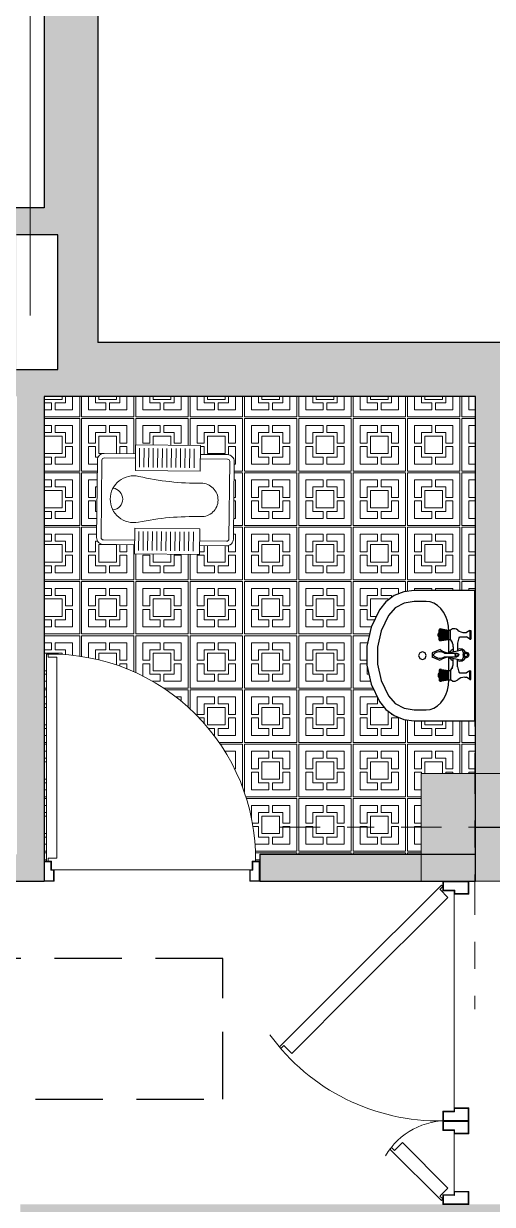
# Model space of a CAD drawing. Header units: inches. Extents: x 70 to 1974, y -315 to 363.
# Drawn here: x 113.029 to 114.767, y -178.229 to -173.845 of the extents above; entities that cross this region are included whole.
import ezdxf

# ---------------------------------------------------------------- set-up
doc = ezdxf.new("R2010")
doc.units = ezdxf.units.IN
doc.header["$MEASUREMENT"] = 0
doc.linetypes.add('DASHDOT', pattern=[1, 0.5, -0.25, 0, -0.25])
doc.linetypes.add('HIDDEN', pattern=[0.375, 0.25, -0.125])
for name, color, linetype, lineweight in [('1', 19, 'Continuous', 5), ('FURN', 155, 'Continuous', 13), ('hidden line', 252, 'Continuous', 5), ('LAYER1', 8, 'Continuous', 9)]:
    doc.layers.add(name, color=color, linetype=linetype, lineweight=lineweight)
doc.layers.add('AX', color=7, linetype='Continuous', lineweight=18, true_color=0xb7ad8f)
doc.layers.add('fer', color=8, linetype='Continuous')
doc.layers.add('HID', color=5, linetype='HIDDEN')

# ---------------------------------------------------------------- blocks, each defined once
blk = doc.blocks.new('k1')
at = {"true_color": 0x636466}
h = blk.add_hatch(color=251, dxfattribs=at)
h.dxf.hatch_style = 1
h.paths.add_polyline_path([(-461.0846, -161.5584), (-462.6065, -161.5584), (-462.6065, -162.181), (-462.6065, -162.181), (-462.6065, -162.3188), (-462.4682, -162.3188), (-462.4682, -161.6968), (-461.2229, -161.6968), (-461.2229, -162.942), (-461.0846, -162.942), (-461.0846, -162.8037)])
h.paths.add_polyline_path([(-460.3927, -161.6968), (-459.1475, -161.6968), (-459.1475, -162.942), (-457.907, -162.942), (-457.907, -162.8037), (-459.0091, -162.8037), (-459.0091, -161.5584), (-460.5311, -161.5584), (-460.5311, -162.181), (-461.0846, -162.181), (-461.0846, -162.3194), (-460.3927, -162.3194)])
h.paths.add_polyline_path([(-459.7009, -162.3194), (-459.1475, -162.3194), (-459.1475, -162.181), (-459.8393, -162.181), (-459.8393, -162.8037), (-461.0846, -162.8037), (-461.0846, -162.942), (-459.7009, -162.942)], flags=17)
h.paths.add_polyline_path([(-458.3173, -161.6968), (-457.072, -161.6968), (-457.0735, -162.2633), (-457.0043, -162.2633), (-456.9351, -162.2631), (-456.9337, -161.5584), (-458.4557, -161.5584), (-458.4557, -162.181), (-459.0091, -162.181), (-459.0091, -162.3194), (-458.3173, -162.3194)])
h.paths.add_polyline_path([(-457.434, -165.0145), (-453.6596, -165.0145), (-453.6596, -164.5635), (-457.434, -164.5635)], flags=9)
h.paths.add_polyline_path([(-466.4646, -178.781), (-469.7624, -178.781), (-469.7624, -178.172), (-466.4646, -178.172)], flags=9)
h.paths.add_polyline_path([(-465.7865, -177.1188), (-468.3426, -177.1188), (-468.3426, -176.3458), (-465.7865, -176.3458)], flags=9)
h.paths.add_polyline_path([(-466.6372, -172.2588), (-468.4262, -172.2588), (-468.4262, -171.5854), (-466.6372, -171.5854)], flags=9)
h.paths.add_polyline_path([(-467.4058, -174.7927), (-469.1563, -174.7927), (-469.1563, -174.3652), (-467.4058, -174.3652)], flags=9)
h.paths.add_polyline_path([(-466.5791, -173.4899), (-469.3301, -173.4899), (-469.3301, -173.0249), (-466.5791, -173.0249)], flags=9)
h.paths.add_polyline_path([(-469.0047, -195.6182), (-468.5367, -195.6499), (-468.4415, -195.1099), (-468.9095, -195.0782)], flags=9)
h.paths.add_polyline_path([(-465.4248, -183.2086), (-468.8542, -183.2375), (-468.859, -182.6675), (-465.4296, -182.6386)], flags=9)
h.paths.add_polyline_path([(-469.3327, -170.5279), (-465.1389, -170.5279), (-465.1389, -170.0268), (-469.3327, -170.0268)], flags=9)
h.paths.add_polyline_path([(-469.4484, -194.8322), (-468.9804, -194.864), (-468.8852, -194.324), (-469.3532, -194.2922)], flags=9)
h.paths.add_polyline_path([(-467.2761, -194.8572), (-468.7185, -194.8693), (-468.7236, -194.2619), (-467.2812, -194.2497)], flags=9)
h.paths.add_polyline_path([(-464.4483, -194.8452), (-465.6532, -194.8554), (-465.658, -194.2854), (-464.4531, -194.2752)], flags=9)
h.paths.add_polyline_path([(-466.8236, -194.8161), (-465.8001, -194.8479), (-465.7049, -194.3079), (-466.7283, -194.2761)], flags=9)
h.paths.add_polyline_path([(-468.6542, -184.4538), (-467.9788, -184.4761), (-467.9121, -184.093), (-468.5875, -184.0708)], flags=9)
h.paths.add_polyline_path([(-468.0005, -184.2226), (-467.9115, -184.2308), (-467.8869, -184.09), (-467.976, -184.0818)], flags=9)
h.paths.add_polyline_path([(-469.3709, -184.1154), (-469.3068, -184.1217), (-469.2877, -184.0123), (-469.3518, -184.0059)], flags=9)
h.paths.add_polyline_path([(-469.4589, -184.4456), (-469.3558, -184.4539), (-469.3307, -184.3103), (-469.4338, -184.3019)], flags=9)
h.paths.add_polyline_path([(-469.5642, -184.3939), (-468.6423, -184.4137), (-468.583, -184.0728), (-469.5048, -184.053)], flags=9)
h.paths.add_polyline_path([(-468.6139, -183.8392), (-467.9386, -183.8615), (-467.8718, -183.4785), (-468.5472, -183.4562)], flags=9)
h.paths.add_polyline_path([(-467.9602, -183.5893), (-467.8711, -183.5975), (-467.8466, -183.4567), (-467.9356, -183.4486)], flags=9)
h.paths.add_polyline_path([(-469.3753, -183.5029), (-469.3112, -183.5093), (-469.2922, -183.3999), (-469.3563, -183.3935)], flags=9)
h.paths.add_polyline_path([(-469.4633, -183.8331), (-469.3602, -183.8415), (-469.3352, -183.6978), (-469.4383, -183.6895)], flags=9)
h.paths.add_polyline_path([(-469.5687, -183.7814), (-468.6468, -183.8012), (-468.5875, -183.4604), (-469.5093, -183.4406)], flags=9)
h.paths.add_polyline_path([(-464.47, -193.0711), (-466.41, -193.0875), (-466.415, -192.4875), (-464.4751, -192.4711)], flags=9)
h.paths.add_polyline_path([(-464.4471, -179.8895), (-467.4444, -179.9148), (-467.4494, -179.3223), (-464.4521, -179.297)], flags=9)
h.paths.add_polyline_path([(-464.457, -175.972), (-466.6844, -175.9908), (-466.6894, -175.3983), (-464.462, -175.3795)], flags=9)
h.paths.add_polyline_path([(-464.4659, -178.7758), (-466.5484, -178.7933), (-466.5535, -178.1859), (-464.4711, -178.1683)], flags=9)
h.paths.add_polyline_path([(-464.4666, -174.8525), (-466.289, -174.8679), (-466.294, -174.2754), (-464.4716, -174.26)], flags=9)
h.paths.add_polyline_path([(-464.4687, -173.5351), (-466.4711, -173.552), (-466.476, -172.9745), (-464.4735, -172.9576)], flags=9)
h.paths.add_polyline_path([(-464.498, -172.0947), (-465.5354, -172.1034), (-465.539, -171.6759), (-464.5016, -171.6672)], flags=9)
h.paths.add_polyline_path([(-464.487, -190.9788), (-466.5209, -190.9788), (-466.5209, -190.4838), (-464.487, -190.4838)], flags=9)
h.paths.add_polyline_path([(-464.361, -186.5578), (-469.8351, -186.604), (-469.84, -186.0269), (-464.3658, -185.9807)], flags=9)
h.paths.add_polyline_path([(-464.4788, -192.0283), (-465.4211, -192.0283), (-465.4211, -191.4476), (-464.4788, -191.4476)], flags=9)
h.paths.add_polyline_path([(-464.4729, -195.6192), (-466.4129, -195.6356), (-466.4173, -195.1106), (-464.4774, -195.0942)], flags=9)
h.paths.add_polyline_path([(-467.7853, -195.7628), (-468.3703, -195.7628), (-468.3703, -194.9678), (-467.7853, -194.9678)], flags=9)
h.paths.add_polyline_path([(-466.5666, -185.6325), (-467.5813, -185.6325), (-467.5813, -185.1645), (-466.5666, -185.1645)], flags=9)
h.paths.add_polyline_path([(-464.4327, -185.5774), (-466.2107, -185.5924), (-466.2141, -185.194), (-464.436, -185.179)], flags=9)
h.paths.add_polyline_path([(-465.6546, -185.0812), (-469.0091, -185.0812), (-469.0091, -184.6089), (-465.6546, -184.6089)], flags=9)
h.paths.add_polyline_path([(-466.2428, -184.4307), (-467.9102, -184.4448), (-467.9133, -184.0854), (-466.2458, -184.0713)], flags=9)
h.paths.add_polyline_path([(-466.2566, -183.7842), (-467.5346, -183.795), (-467.538, -183.3956), (-466.2599, -183.3848)], flags=9)
h.paths.add_polyline_path([(-465.0273, -184.3294), (-465.4483, -184.3329), (-465.4513, -183.9785), (-465.0303, -183.9749)], flags=9)
h.paths.add_polyline_path([(-464.3973, -183.8968), (-466.0498, -183.9107), (-466.0528, -183.5562), (-464.4003, -183.5423)], flags=9)
h.paths.add_polyline_path([(-464.455, -185.0631), (-465.6467, -185.0732), (-465.6499, -184.6851), (-464.4582, -184.6751)], flags=9)
h.paths.add_polyline_path([(-469.6945, -185.0329), (-469.0256, -185.0536), (-468.9633, -184.7007), (-469.6323, -184.6799)], flags=9)
h.paths.add_polyline_path([(-454.5593, -188.4483), (-454.6086, -188.4483), (-454.6086, -188.3003), (-454.5593, -188.3003)], flags=9)
h.paths.add_polyline_path([(-453.4972, -188.5378), (-454.5503, -188.5378), (-454.5503, -188.1414), (-453.4972, -188.1414)], flags=9)
h.paths.add_polyline_path([(-454.1227, -187.4118), (-454.172, -187.4118), (-454.172, -187.2638), (-454.1227, -187.2638)], flags=9)
h.paths.add_polyline_path([(-453.4705, -187.5187), (-454.1053, -187.5187), (-454.1053, -187.0937), (-453.4705, -187.0937)], flags=9)
h.paths.add_polyline_path([(-453.9631, -180.2095), (-454.0124, -180.2095), (-454.0124, -180.0615), (-453.9631, -180.0615)], flags=9)
h.paths.add_polyline_path([(-453.745, -181.0596), (-453.7944, -181.0596), (-453.7944, -180.9116), (-453.745, -180.9116)], flags=9)
h.paths.add_polyline_path([(-453.8343, -182.0033), (-453.8837, -182.0033), (-453.8837, -181.8553), (-453.8343, -181.8553)], flags=9)
h.paths.add_polyline_path([(-454.2191, -183.8516), (-454.2685, -183.8516), (-454.2685, -183.7036), (-454.2191, -183.7036)], flags=9)
h.paths.add_polyline_path([(-454.3381, -184.7282), (-454.3874, -184.7282), (-454.3874, -184.5803), (-454.3381, -184.5803)], flags=9)
h.paths.add_polyline_path([(-453.4934, -186.5421), (-454.1745, -186.5421), (-454.1745, -186.1171), (-453.4934, -186.1171)], flags=9)
h.paths.add_polyline_path([(-452.9888, -187.4826), (-453.5455, -187.4826), (-453.5455, -187.1401), (-452.9888, -187.1401)], flags=9)
h.paths.add_polyline_path([(-452.9888, -186.4979), (-453.5455, -186.4979), (-453.5455, -186.1555), (-452.9888, -186.1555)], flags=9)
h.paths.add_polyline_path([(-452.9803, -184.8325), (-454.3481, -184.8325), (-454.3481, -184.3829), (-452.9803, -184.3829)], flags=9)
h.paths.add_polyline_path([(-452.9468, -184.0507), (-454.226, -184.0507), (-454.226, -183.5072), (-452.9468, -183.5072)], flags=9)
h.paths.add_polyline_path([(-453.1169, -182.1053), (-453.8089, -182.1053), (-453.8089, -181.6802), (-453.1169, -181.6802)], flags=9)
h.paths.add_polyline_path([(-453.136, -181.1745), (-453.7422, -181.1745), (-453.7422, -180.729), (-453.136, -180.729)], flags=9)
h.paths.add_polyline_path([(-453.001, -180.3219), (-453.9383, -180.3219), (-453.9383, -179.8723), (-453.001, -179.8723)], flags=9)
h.paths.add_polyline_path([(-452.9331, -173.2627), (-456.203, -173.3197), (-456.2193, -172.3875), (-452.9494, -172.3304)], flags=9)
h.paths.add_polyline_path([(-452.992, -185.4166), (-454.0463, -185.4166), (-454.0463, -185.1486), (-452.992, -185.1486)], flags=9)
h.paths.add_polyline_path([(-452.9712, -185.9599), (-453.9002, -185.9599), (-453.9002, -185.69), (-452.9712, -185.69)], flags=9)
h.paths.add_polyline_path([(-452.9423, -190.734), (-453.6863, -190.734), (-453.6863, -190.4296), (-452.9423, -190.4296)], flags=9)
h.paths.add_polyline_path([(-452.9888, -188.5324), (-453.5455, -188.5324), (-453.5455, -188.1899), (-452.9888, -188.1899)], flags=9)
h.paths.add_polyline_path([(-454.1582, -186.4325), (-454.2075, -186.4325), (-454.2075, -186.2845), (-454.1582, -186.2845)], flags=9)
h.paths.add_polyline_path([(-454.4433, -190.8044), (-455.4942, -190.8044), (-455.4942, -190.3918), (-454.4433, -190.3918)], flags=9)
h.paths.add_polyline_path([(-452.955, -190.1558), (-453.7048, -190.1558), (-453.7048, -189.8345), (-452.955, -189.8345)], flags=9)
h.paths.add_polyline_path([(-455.3858, -190.1388), (-454.5791, -190.1388), (-454.5791, -189.8611), (-455.3858, -189.8611)], flags=9)
h.paths.add_polyline_path([(-453.0879, -175.6578), (-455.011, -175.6578), (-455.011, -175.326), (-453.0879, -175.326)], flags=9)
h = blk.add_hatch(color=251, dxfattribs=at)
h.dxf.hatch_style = 1
h.paths.add_polyline_path([(-454.8273, -165.5709), (-455.4496, -165.5709), (-455.4496, -165.7093), (-454.827, -165.7093)])
h.paths.add_polyline_path([(-454.6889, -165.5709), (-454.8273, -165.5709), (-454.827, -165.7093), (-454.6886, -165.7093)])
h.paths.add_polyline_path([(-454.066, -165.5709), (-454.6889, -165.5709), (-454.6886, -165.7093), (-454.2044, -165.7093), (-454.2044, -166.9545), (-454.827, -166.9545), (-454.827, -167.6464), (-454.6886, -167.6464), (-454.6886, -167.0929), (-454.066, -167.0929)])
h.paths.add_polyline_path([(-454.6886, -165.7093), (-454.827, -165.7093), (-454.827, -166.2627), (-455.4496, -166.2627), (-455.4496, -167.7847), (-454.2044, -167.7847), (-454.2044, -169.03), (-454.827, -169.03), (-454.827, -169.7218), (-454.6886, -169.7218), (-454.6886, -169.1683), (-454.066, -169.1683), (-454.066, -167.6464), (-455.3113, -167.6464), (-455.3113, -166.4011), (-454.6886, -166.4011)])
h.paths.add_polyline_path([(-454.6886, -167.7847), (-454.827, -167.7847), (-454.827, -168.3382), (-455.4496, -168.3382), (-455.4496, -169.7218), (-455.3113, -169.7218), (-455.3113, -168.4765), (-454.6886, -168.4765)], flags=17)
h.paths.add_polyline_path([(-454.066, -169.7218), (-455.4496, -169.7218), (-455.4496, -169.8602), (-454.2044, -169.8602), (-454.2044, -171.1054), (-454.827, -171.1054), (-454.827, -171.7972), (-454.6886, -171.7972), (-454.6886, -171.2438), (-454.066, -171.2438)])
h.paths.add_polyline_path([(-458.6892, -165.0145), (-454.9148, -165.0145), (-454.9148, -164.5635), (-458.6892, -164.5635)], flags=9)
h.paths.add_polyline_path([(-467.6094, -178.781), (-470.9072, -178.781), (-470.9072, -178.172), (-467.6094, -178.172)], flags=9)
h.paths.add_polyline_path([(-466.9314, -177.1188), (-469.4875, -177.1188), (-469.4875, -176.3458), (-466.9314, -176.3458)], flags=9)
h.paths.add_polyline_path([(-467.782, -172.2588), (-469.571, -172.2588), (-469.571, -171.5854), (-467.782, -171.5854)], flags=9)
h.paths.add_polyline_path([(-468.5506, -174.7927), (-470.3011, -174.7927), (-470.3011, -174.3652), (-468.5506, -174.3652)], flags=9)
h.paths.add_polyline_path([(-467.724, -173.4899), (-470.475, -173.4899), (-470.475, -173.0249), (-467.724, -173.0249)], flags=9)
h.paths.add_polyline_path([(-470.1495, -195.6182), (-469.6815, -195.6499), (-469.5863, -195.1099), (-470.0543, -195.0782)], flags=9)
h.paths.add_polyline_path([(-466.5696, -183.2086), (-469.999, -183.2375), (-470.0038, -182.6675), (-466.5744, -182.6386)], flags=9)
h.paths.add_polyline_path([(-470.4775, -170.5279), (-466.2838, -170.5279), (-466.2838, -170.0268), (-470.4775, -170.0268)], flags=9)
h.paths.add_polyline_path([(-470.5932, -194.8322), (-470.1252, -194.864), (-470.03, -194.324), (-470.498, -194.2922)], flags=9)
h.paths.add_polyline_path([(-468.4209, -194.8572), (-469.8633, -194.8693), (-469.8685, -194.2619), (-468.426, -194.2497)], flags=9)
h.paths.add_polyline_path([(-465.5931, -194.8452), (-466.798, -194.8554), (-466.8029, -194.2854), (-465.5979, -194.2752)], flags=9)
h.paths.add_polyline_path([(-467.9684, -194.8161), (-466.945, -194.8479), (-466.8497, -194.3079), (-467.8732, -194.2761)], flags=9)
h.paths.add_polyline_path([(-469.799, -184.4538), (-469.1236, -184.4761), (-469.0569, -184.093), (-469.7323, -184.0708)], flags=9)
h.paths.add_polyline_path([(-469.1453, -184.2226), (-469.0563, -184.2308), (-469.0318, -184.09), (-469.1208, -184.0818)], flags=9)
h.paths.add_polyline_path([(-470.5157, -184.1154), (-470.4516, -184.1217), (-470.4325, -184.0123), (-470.4966, -184.0059)], flags=9)
h.paths.add_polyline_path([(-470.6037, -184.4456), (-470.5006, -184.4539), (-470.4756, -184.3103), (-470.5787, -184.3019)], flags=9)
h.paths.add_polyline_path([(-470.709, -184.3939), (-469.7872, -184.4137), (-469.7278, -184.0728), (-470.6497, -184.053)], flags=9)
h.paths.add_polyline_path([(-469.7588, -183.8392), (-469.0834, -183.8615), (-469.0167, -183.4785), (-469.6921, -183.4562)], flags=9)
h.paths.add_polyline_path([(-469.105, -183.5893), (-469.016, -183.5975), (-468.9914, -183.4567), (-469.0805, -183.4486)], flags=9)
h.paths.add_polyline_path([(-470.5202, -183.5029), (-470.4561, -183.5093), (-470.437, -183.3999), (-470.5011, -183.3935)], flags=9)
h.paths.add_polyline_path([(-470.6082, -183.8331), (-470.5051, -183.8415), (-470.48, -183.6978), (-470.5831, -183.6895)], flags=9)
h.paths.add_polyline_path([(-470.7135, -183.7814), (-469.7916, -183.8012), (-469.7323, -183.4604), (-470.6541, -183.4406)], flags=9)
h.paths.add_polyline_path([(-465.6149, -193.0711), (-467.5548, -193.0875), (-467.5599, -192.4875), (-465.6199, -192.4711)], flags=9)
h.paths.add_polyline_path([(-465.5919, -179.8895), (-468.5893, -179.9148), (-468.5943, -179.3223), (-465.5969, -179.297)], flags=9)
h.paths.add_polyline_path([(-465.6018, -175.972), (-467.8293, -175.9908), (-467.8343, -175.3983), (-465.6068, -175.3795)], flags=9)
h.paths.add_polyline_path([(-465.6108, -178.7758), (-467.6932, -178.7933), (-467.6983, -178.1859), (-465.6159, -178.1683)], flags=9)
h.paths.add_polyline_path([(-465.6114, -174.8525), (-467.4339, -174.8679), (-467.4389, -174.2754), (-465.6164, -174.26)], flags=9)
h.paths.add_polyline_path([(-465.6135, -173.5351), (-467.6159, -173.552), (-467.6208, -172.9745), (-465.6184, -172.9576)], flags=9)
h.paths.add_polyline_path([(-465.6428, -172.0947), (-466.6803, -172.1034), (-466.6839, -171.6759), (-465.6464, -171.6672)], flags=9)
h.paths.add_polyline_path([(-465.6319, -190.9788), (-467.6657, -190.9788), (-467.6657, -190.4838), (-465.6319, -190.4838)], flags=9)
h.paths.add_polyline_path([(-465.5058, -186.5578), (-470.98, -186.604), (-470.9848, -186.0269), (-465.5107, -185.9807)], flags=9)
h.paths.add_polyline_path([(-465.6236, -192.0283), (-466.566, -192.0283), (-466.566, -191.4476), (-465.6236, -191.4476)], flags=9)
h.paths.add_polyline_path([(-465.6178, -195.6192), (-467.5577, -195.6356), (-467.5621, -195.1106), (-465.6222, -195.0942)], flags=9)
h.paths.add_polyline_path([(-468.9301, -195.7628), (-469.5151, -195.7628), (-469.5151, -194.9678), (-468.9301, -194.9678)], flags=9)
h.paths.add_polyline_path([(-467.7114, -185.6325), (-468.7261, -185.6325), (-468.7261, -185.1645), (-467.7114, -185.1645)], flags=9)
h.paths.add_polyline_path([(-465.5775, -185.5774), (-467.3556, -185.5924), (-467.3589, -185.194), (-465.5809, -185.179)], flags=9)
h.paths.add_polyline_path([(-466.7994, -185.0812), (-470.154, -185.0812), (-470.154, -184.6089), (-466.7994, -184.6089)], flags=9)
h.paths.add_polyline_path([(-467.3876, -184.4307), (-469.0551, -184.4448), (-469.0581, -184.0854), (-467.3907, -184.0713)], flags=9)
h.paths.add_polyline_path([(-467.4014, -183.7842), (-468.6794, -183.795), (-468.6828, -183.3956), (-467.4048, -183.3848)], flags=9)
h.paths.add_polyline_path([(-466.1721, -184.3294), (-466.5931, -184.3329), (-466.5961, -183.9785), (-466.1751, -183.9749)], flags=9)
h.paths.add_polyline_path([(-465.5422, -183.8968), (-467.1946, -183.9107), (-467.1976, -183.5562), (-465.5452, -183.5423)], flags=9)
h.paths.add_polyline_path([(-465.5998, -185.0631), (-466.7915, -185.0732), (-466.7948, -184.6851), (-465.603, -184.6751)], flags=9)
h.paths.add_polyline_path([(-470.8394, -185.0329), (-470.1704, -185.0536), (-470.1082, -184.7007), (-470.7771, -184.6799)], flags=9)
h.paths.add_polyline_path([(-455.7041, -188.4483), (-455.7534, -188.4483), (-455.7534, -188.3003), (-455.7041, -188.3003)], flags=9)
h.paths.add_polyline_path([(-454.6421, -188.5378), (-455.6951, -188.5378), (-455.6951, -188.1414), (-454.6421, -188.1414)], flags=9)
h.paths.add_polyline_path([(-455.2675, -187.4118), (-455.3168, -187.4118), (-455.3168, -187.2638), (-455.2675, -187.2638)], flags=9)
h.paths.add_polyline_path([(-454.6153, -187.5187), (-455.2501, -187.5187), (-455.2501, -187.0937), (-454.6153, -187.0937)], flags=9)
h.paths.add_polyline_path([(-455.1079, -180.2095), (-455.1572, -180.2095), (-455.1572, -180.0615), (-455.1079, -180.0615)], flags=9)
h.paths.add_polyline_path([(-454.8899, -181.0596), (-454.9392, -181.0596), (-454.9392, -180.9116), (-454.8899, -180.9116)], flags=9)
h.paths.add_polyline_path([(-454.9792, -182.0033), (-455.0285, -182.0033), (-455.0285, -181.8553), (-454.9792, -181.8553)], flags=9)
h.paths.add_polyline_path([(-455.364, -183.8516), (-455.4133, -183.8516), (-455.4133, -183.7036), (-455.364, -183.7036)], flags=9)
h.paths.add_polyline_path([(-455.4829, -184.7282), (-455.5322, -184.7282), (-455.5322, -184.5803), (-455.4829, -184.5803)], flags=9)
h.paths.add_polyline_path([(-454.6382, -186.5421), (-455.3193, -186.5421), (-455.3193, -186.1171), (-454.6382, -186.1171)], flags=9)
h.paths.add_polyline_path([(-454.1336, -187.4826), (-454.6903, -187.4826), (-454.6903, -187.1401), (-454.1336, -187.1401)], flags=9)
h.paths.add_polyline_path([(-454.1336, -186.4979), (-454.6903, -186.4979), (-454.6903, -186.1555), (-454.1336, -186.1555)], flags=9)
h.paths.add_polyline_path([(-454.1252, -184.8325), (-455.4929, -184.8325), (-455.4929, -184.3829), (-454.1252, -184.3829)], flags=9)
h.paths.add_polyline_path([(-454.0916, -184.0507), (-455.3708, -184.0507), (-455.3708, -183.5072), (-454.0916, -183.5072)], flags=9)
h.paths.add_polyline_path([(-454.2617, -182.1053), (-454.9537, -182.1053), (-454.9537, -181.6802), (-454.2617, -181.6802)], flags=9)
h.paths.add_polyline_path([(-454.2808, -181.1745), (-454.8871, -181.1745), (-454.8871, -180.729), (-454.2808, -180.729)], flags=9)
h.paths.add_polyline_path([(-454.1459, -180.3219), (-455.0831, -180.3219), (-455.0831, -179.8723), (-454.1459, -179.8723)], flags=9)
h.paths.add_polyline_path([(-454.0779, -173.2627), (-457.3478, -173.3197), (-457.3641, -172.3875), (-454.0942, -172.3304)], flags=9)
h.paths.add_polyline_path([(-454.1368, -185.4166), (-455.1911, -185.4166), (-455.1911, -185.1486), (-454.1368, -185.1486)], flags=9)
h.paths.add_polyline_path([(-454.116, -185.9599), (-455.045, -185.9599), (-455.045, -185.69), (-454.116, -185.69)], flags=9)
h.paths.add_polyline_path([(-454.0871, -190.734), (-454.8312, -190.734), (-454.8312, -190.4296), (-454.0871, -190.4296)], flags=9)
h.paths.add_polyline_path([(-454.1336, -188.5324), (-454.6903, -188.5324), (-454.6903, -188.1899), (-454.1336, -188.1899)], flags=9)
h.paths.add_polyline_path([(-455.303, -186.4325), (-455.3523, -186.4325), (-455.3523, -186.2845), (-455.303, -186.2845)], flags=9)
h.paths.add_polyline_path([(-455.5882, -190.8044), (-456.639, -190.8044), (-456.639, -190.3918), (-455.5882, -190.3918)], flags=9)
h.paths.add_polyline_path([(-454.0999, -190.1558), (-454.8496, -190.1558), (-454.8496, -189.8345), (-454.0999, -189.8345)], flags=9)
h.paths.add_polyline_path([(-456.5306, -190.1388), (-455.7239, -190.1388), (-455.7239, -189.8611), (-456.5306, -189.8611)], flags=9)
h.paths.add_polyline_path([(-454.2327, -175.6578), (-456.1559, -175.6578), (-456.1559, -175.326), (-454.2327, -175.326)], flags=9)
blk = doc.blocks.new('s.botoni')
at = {"layer": 'AX'}
h = blk.add_hatch(color=256, dxfattribs=at)
h.paths.add_polyline_path([(19.4728, 218.8252), (19.4728, 219.1106), (19.7583, 219.1106), (19.7583, 218.8252)])
h.paths.add_polyline_path([(19.7583, 218.711), (19.4728, 218.711), (19.4728, 218.8252), (19.7583, 218.8252)])
h.paths.add_polyline_path([(19.4728, 218.711), (19.3586, 218.711), (19.3586, 218.8252), (19.4728, 218.8252)])
h.paths.add_polyline_path([(19.4728, 218.8252), (19.3586, 218.8252), (19.3586, 219.1106), (19.4728, 219.1106)])
at = {"layer": 'AX', "linetype": 'DASHDOT', "ltscale": 0.3}
for p, q in [((19.5576, 219.6356), (19.5576, 218.2356)), ((18.8336, 218.9108), (20.2336, 218.9108))]:
    blk.add_line(p, q, dxfattribs=at)
at = {"layer": 'AX', "linetype": 'Continuous'}
blk.add_lwpolyline([(19.3586, 218.711), (19.7583, 218.711), (19.7583, 219.1106), (19.3586, 219.1106), (19.3586, 218.711)], dxfattribs=at)
blk = doc.blocks.new('s13')
at = {"layer": 'AX', "linetype": 'Continuous'}
blk.add_blockref('s.botoni', (103.8894, -259.4062), dxfattribs=at)
blk = doc.blocks.new('DBLDR120K')
at = {"linetype": 'Continuous'}
for p, q in [((-1.1397, -0.0777), (-1.1686, -0.1067)), ((-0.4028, -0.4202), (-0.0603, -0.0777)), ((-0.0603, -0.0777), (-0.0314, -0.1067)), ((-1.18, -0.096), (-1.1857, -0.1017)), ((-1.1857, -0.1017), (-0.9948, -0.2926)), ((-1.169, -0.107), (-1.18, -0.096)), ((-0.0143, -0.1017), (-0.3678, -0.4552)), ((-0.031, -0.107), (-0.02, -0.096)), ((-0.02, -0.096), (-0.0143, -0.1017)), ((-1.0001, -0.2759), (-0.9708, -0.2466)), ((-0.9891, -0.287), (-1.0001, -0.2759)), ((-0.9948, -0.2926), (-0.9891, -0.287)), ((-0.6393, -0.6567), (-0.4028, -0.4202)), ((-0.3678, -0.4552), (-0.6153, -0.7027)), ((-0.61, -0.686), (-0.6393, -0.6567)), ((-0.621, -0.697), (-0.61, -0.686)), ((-0.6153, -0.7027), (-0.621, -0.697))]:
    blk.add_line(p, q, dxfattribs=at)
for p, q in [((-1.1519, -0.0545), (-0.9381, -0.0545)), ((-1.1397, -0.0777), (-0.9708, -0.2466)), ((-0.0481, -0.0545), (-0.8419, -0.0545))]:
    blk.add_line(p, q)
for points in [[(-1.1519, -0.0545), (-1.1519, 0), (-1.2, 0), (-1.2, -0.096), (-1.1644, -0.096), (-1.1644, -0.0545)], [(-0.9381, -0.0545), (-0.9381, 0), (-0.89, 0), (-0.89, -0.096), (-0.9256, -0.096), (-0.9256, -0.0545)], [(-0.8419, -0.0545), (-0.8419, 0), (-0.89, 0), (-0.89, -0.096), (-0.8544, -0.096), (-0.8544, -0.0545)], [(-0.0481, -0.0545), (-0.0481, 0), (0, 0), (0, -0.096), (-0.0356, -0.096), (-0.0356, -0.0545)], [(-1.1539, -0.0525), (-1.1539, -0.002), (-1.198, -0.002), (-1.198, -0.094), (-1.1664, -0.094), (-1.1664, -0.0525)], [(-0.9361, -0.0525), (-0.9361, -0.002), (-0.892, -0.002), (-0.892, -0.094), (-0.9236, -0.094), (-0.9236, -0.0525)], [(-0.8439, -0.0525), (-0.8439, -0.002), (-0.888, -0.002), (-0.888, -0.094), (-0.8564, -0.094), (-0.8564, -0.0525)], [(-0.0461, -0.0525), (-0.0461, -0.002), (-0.002, -0.002), (-0.002, -0.094), (-0.0336, -0.094), (-0.0336, -0.0525)]]:
    blk.add_lwpolyline(points, close=True, dxfattribs=at)
for centre, radius, start, end in [((-1.6655, -0.1105), 0.7756, 8.0415, 8.1907), ((-0.1145, -0.1105), 0.7756, 171.8093, 171.9585), ((-1.154, -0.0815), 0.2645, 300.4974, 3.1415), ((-0.1145, -0.1105), 0.7756, 178.9285, 233.9661)]:
    blk.add_arc(centre, radius, start, end)
blk = doc.blocks.new('DR100K')
at = {"color": 0}
blk.add_line((-0.0463, -0.0524), (-0.9537, -0.0524), dxfattribs=at)
at = {"color": 0, "linetype": 'Continuous'}
for p, q in [((-0.0591, -0.5731), (-0.0591, -0.1073)), ((-0.0591, -0.1073), (-0.0197, -0.1073)), ((-0.0192, -0.1073), (-0.0192, -0.0923)), ((-0.0192, -0.0923), (-0.0115, -0.0923)), ((-0.0115, -0.0923), (-0.0115, -0.5731)), ((-0.0591, -1.0389), (-0.0591, -0.5731)), ((-0.0115, -0.5731), (-0.0115, -1.0539)), ((-0.0197, -1.0389), (-0.0591, -1.0389)), ((-0.0192, -1.0539), (-0.0192, -1.0389)), ((-0.0115, -1.0539), (-0.0192, -1.0539))]:
    blk.add_line(p, q, dxfattribs=at)
for points in [[(-0.9537, -0.0524), (-0.9537, 0), (-1, 0), (-1, -0.0923), (-0.9658, -0.0923), (-0.9658, -0.0524)], [(-0.0463, -0.0524), (-0.0463, 0), (0, 0), (0, -0.0923), (-0.0342, -0.0923), (-0.0342, -0.0524)], [(-0.9557, -0.0505), (-0.9557, -0.0019), (-0.9981, -0.0019), (-0.9981, -0.0904), (-0.9677, -0.0904), (-0.9677, -0.0505)], [(-0.0443, -0.0505), (-0.0443, -0.0019), (-0.0019, -0.0019), (-0.0019, -0.0904), (-0.0323, -0.0904), (-0.0323, -0.0505)]]:
    blk.add_lwpolyline(points, close=True, dxfattribs=at)
blk.add_arc((-0.0294, -0.1026), 0.9514, 179.3821, 270.6161, dxfattribs=at)
blk = doc.blocks.new('KHALAF')
at = {"layer": 'LAYER1', "linetype": 'Continuous'}
for p, q in [((-0.4621, -0.1855), (-0.3784, -0.1855)), ((-0.4621, -0.2055), (-0.3784, -0.2055)), ((-0.0131, -0.1855), (-0.0968, -0.1855)), ((-0.0131, -0.2055), (-0.0968, -0.2055)), ((-0.4621, -0.2255), (-0.3784, -0.2255)), ((-0.4621, -0.2455), (-0.3784, -0.2455)), ((-0.0131, -0.2255), (-0.0968, -0.2255)), ((-0.0131, -0.2455), (-0.0968, -0.2455)), ((-0.4621, -0.2655), (-0.3784, -0.2655)), ((-0.4621, -0.2855), (-0.3784, -0.2855)), ((-0.4621, -0.3055), (-0.3784, -0.3055)), ((-0.0131, -0.2655), (-0.0968, -0.2655)), ((-0.0131, -0.2855), (-0.0968, -0.2855)), ((-0.0131, -0.3055), (-0.0968, -0.3055)), ((-0.4621, -0.3255), (-0.3784, -0.3255)), ((-0.4621, -0.3455), (-0.3784, -0.3455)), ((-0.0131, -0.3255), (-0.0968, -0.3255)), ((-0.0131, -0.3455), (-0.0968, -0.3455)), ((-0.4621, -0.3655), (-0.3784, -0.3655)), ((-0.4621, -0.3855), (-0.3784, -0.3855)), ((-0.4621, -0.4055), (-0.3784, -0.4055)), ((-0.0131, -0.3655), (-0.0968, -0.3655)), ((-0.0131, -0.3855), (-0.0968, -0.3855)), ((-0.0131, -0.4055), (-0.0968, -0.4055)), ((-0.4621, -0.4255), (-0.3784, -0.4255)), ((-0.0131, -0.4255), (-0.0968, -0.4255))]:
    blk.add_line(p, q, dxfattribs=at)
for points in [[(-0.4376, -0.1681), (-0.4376, -0.0312, -0.414214), (-0.4076, -0.0012), (-0.0676, -0.0012, -0.414214), (-0.0376, -0.0312), (-0.0376, -0.1681, -0.414214)], [(-0.4176, -0.1681), (-0.4176, -0.0312, -0.414214), (-0.4076, -0.0212), (-0.0676, -0.0212, -0.414214), (-0.0576, -0.0312), (-0.0576, -0.1681, -0.414214)], [(-0.0376, -0.4529), (-0.0376, -0.5712, -0.414214), (-0.0676, -0.6012), (-0.4076, -0.6012, -0.414214), (-0.4376, -0.5712), (-0.4376, -0.4529)], [(-0.0576, -0.4529), (-0.0576, -0.5712, -0.414214), (-0.0676, -0.5812), (-0.4076, -0.5812, -0.414214), (-0.4176, -0.5712)], [(-0.4176, -0.5712), (-0.4176, -0.4529, -0.414214)]]:
    blk.add_lwpolyline(points, format="xyb", dxfattribs=at)
for points in [[(-0.4768, -0.1681), (-0.4768, -0.4529), (-0.3637, -0.4529), (-0.3637, -0.1681)], [(0.0017, -0.1681), (0.0017, -0.4529), (-0.1114, -0.4529), (-0.1114, -0.1681)]]:
    blk.add_lwpolyline(points, close=True, dxfattribs=at)
for centre, radius, start, end in [((-0.2376, -0.1621), 0.1027, 90, 192.2454), ((-0.2376, -0.0655), 0.0484, 186.9447, 353.0553), ((-0.2376, -0.1621), 0.1027, 347.7546, 90), ((-1.5093, -0.4381), 1.1986, 359.0688, 12.2454), ((1.0341, -0.4381), 1.1986, 167.7546, 180.9312), ((-0.2376, -0.4588), 0.0733, 179.0688, 270), ((-0.2376, -0.4588), 0.0733, 270, 0.9312)]:
    blk.add_arc(centre, radius, start, end, dxfattribs=at)
blk = doc.blocks.new('DASTSHO')
at = {"layer": 'fer', "linetype": 'Continuous'}
h = blk.add_hatch(dxfattribs=at)
h.set_pattern_fill('EMPTY_FILL', color=256, scale=1000000.0, style=0)
h.set_pattern_definition([(0, (1000000, 1000000), (0, 1000000), [1e-05, -1000000])])
h.paths.add_polyline_path([(-0.3, 0), (-0.3, -0.28), (-0.2973, -0.3116), (-0.2894, -0.3424), (-0.2764, -0.3713), (-0.2586, -0.3976), (-0.2368, -0.4206), (-0.2113, -0.4396), (-0.145, -0.4727), (-0.0738, -0.4931), (0, -0.4999), (0.0738, -0.4931), (0.145, -0.4727), (0.2113, -0.4396), (0.2368, -0.4206), (0.2586, -0.3976), (0.2764, -0.3713), (0.2894, -0.3424), (0.2973, -0.3116), (0.3, -0.28), (0.3, 0)], flags=0)
at = {"layer": 'fer', "linetype": 'ByBlock'}
for p, q in [((-0.3, 0), (-0.3, -0.28)), ((-0.27, 0), (-0.3, 0)), ((0.27, 0), (-0.27, 0)), ((0.3, 0), (0.27, 0)), ((0.3, -0.28), (0.3, 0)), ((-0.2177, -0.1575), (-0.2315, -0.1722)), ((-0.2007, -0.1447), (-0.2177, -0.1575)), ((-0.181, -0.1344), (-0.2007, -0.1447)), ((-0.1592, -0.1267), (-0.181, -0.1344)), ((-0.136, -0.1221), (-0.1592, -0.1267)), ((-0.112, -0.1205), (-0.136, -0.1221)), ((-0.0138, -0.1205), (-0.112, -0.1205)), ((0.112, -0.1205), (0.0075, -0.1205)), ((0.136, -0.1221), (0.112, -0.1205)), ((0.1592, -0.1267), (0.136, -0.1221)), ((0.181, -0.1344), (0.1592, -0.1267)), ((0.2007, -0.1447), (0.181, -0.1344)), ((0.2177, -0.1575), (0.2007, -0.1447)), ((0.2315, -0.1722), (0.2177, -0.1575)), ((-0.2479, -0.206), (-0.25, -0.224)), ((-0.2417, -0.1886), (-0.2479, -0.206)), ((-0.2315, -0.1722), (-0.2417, -0.1886)), ((0.2417, -0.1886), (0.2315, -0.1722)), ((0.2479, -0.206), (0.2417, -0.1886)), ((0.25, -0.224), (0.2479, -0.206)), ((-0.25, -0.224), (-0.25, -0.28)), ((0.25, -0.28), (0.25, -0.224))]:
    blk.add_line(p, q, dxfattribs=at)
at = {"layer": 'fer'}
for p, q in [((-0.1161, -0.0184), (-0.0761, -0.0184)), ((-0.1161, -0.0234), (-0.1161, -0.0184)), ((-0.1161, -0.0234), (-0.0761, -0.0234)), ((-0.1161, -0.0234), (-0.1061, -0.0384)), ((-0.1061, -0.0471), (-0.1061, -0.0384)), ((-0.0761, -0.0234), (-0.0861, -0.0384)), ((-0.0861, -0.0709), (-0.0861, -0.0384)), ((-0.0761, -0.0234), (-0.0761, -0.0184)), ((0.0698, -0.0234), (0.0698, -0.0184)), ((0.1098, -0.0184), (0.0698, -0.0184)), ((0.0698, -0.0234), (0.0798, -0.0384)), ((0.1098, -0.0234), (0.0698, -0.0234)), ((0.0798, -0.0709), (0.0798, -0.0384)), ((0.1098, -0.0234), (0.0998, -0.0384)), ((0.0998, -0.0471), (0.0998, -0.0384)), ((0.1098, -0.0234), (0.1098, -0.0184)), ((-0.1236, -0.1037), (-0.1179, -0.1127)), ((-0.0611, -0.1037), (-0.0661, -0.1057)), ((-0.0571, -0.0795), (-0.0229, -0.0795)), ((-0.0404, -0.0995), (-0.0184, -0.0995)), ((-0.0142, -0.1177), (-0.026, -0.0656)), ((-0.0161, -0.0545), (0.0098, -0.0545)), ((-0.0117, -0.1399), (-0.0115, -0.0831)), ((0.0054, -0.1399), (0.0052, -0.0831)), ((0.0079, -0.1177), (0.0197, -0.0656)), ((0.0341, -0.0995), (0.012, -0.0995)), ((0.0508, -0.0795), (0.0166, -0.0795)), ((0.0548, -0.1037), (0.0598, -0.1057)), ((0.1173, -0.1037), (0.1115, -0.1127)), ((-0.1231, -0.1604), (-0.1231, -0.153)), ((-0.1228, -0.153), (-0.1179, -0.1214)), ((-0.1228, -0.1604), (-0.1228, -0.153)), ((-0.1202, -0.153), (-0.1158, -0.1214)), ((-0.1202, -0.1604), (-0.1202, -0.153)), ((-0.1148, -0.1214), (-0.1189, -0.153)), ((-0.1189, -0.1604), (-0.1189, -0.153)), ((-0.1179, -0.1214), (-0.1179, -0.1127)), ((-0.0743, -0.1127), (-0.1179, -0.1127)), ((-0.1179, -0.153), (-0.1139, -0.1214)), ((-0.0743, -0.1214), (-0.1179, -0.1214)), ((-0.1179, -0.1604), (-0.1179, -0.153)), ((-0.1128, -0.1214), (-0.1164, -0.153)), ((-0.1164, -0.1604), (-0.1164, -0.153)), ((-0.1152, -0.153), (-0.1118, -0.1214)), ((-0.1152, -0.1604), (-0.1152, -0.153)), ((-0.1135, -0.153), (-0.1104, -0.1214)), ((-0.1135, -0.1604), (-0.1135, -0.153)), ((-0.1085, -0.153), (-0.1064, -0.1214)), ((-0.1085, -0.1644), (-0.1085, -0.153)), ((-0.1055, -0.153), (-0.1041, -0.1214)), ((-0.1055, -0.1644), (-0.1055, -0.153)), ((-0.1018, -0.1214), (-0.1027, -0.153)), ((-0.1027, -0.1644), (-0.1027, -0.153)), ((-0.0982, -0.153), (-0.0982, -0.1214)), ((-0.0982, -0.1644), (-0.0982, -0.153)), ((-0.0982, -0.1644), (-0.0982, -0.153)), ((-0.0961, -0.1644), (-0.0961, -0.1214)), ((-0.094, -0.153), (-0.094, -0.1214)), ((-0.094, -0.1644), (-0.094, -0.153)), ((-0.0904, -0.1214), (-0.0895, -0.153)), ((-0.0895, -0.1644), (-0.0895, -0.153)), ((-0.0867, -0.153), (-0.0881, -0.1214)), ((-0.0867, -0.1644), (-0.0867, -0.153)), ((-0.0837, -0.153), (-0.0858, -0.1214)), ((-0.0837, -0.1644), (-0.0837, -0.153)), ((-0.0787, -0.153), (-0.0817, -0.1214)), ((-0.077, -0.153), (-0.0804, -0.1214)), ((-0.0794, -0.1214), (-0.0758, -0.153)), ((-0.0787, -0.1604), (-0.0787, -0.153)), ((-0.0743, -0.153), (-0.0783, -0.1214)), ((-0.0774, -0.1214), (-0.0733, -0.153)), ((-0.077, -0.1604), (-0.077, -0.153)), ((-0.072, -0.153), (-0.0764, -0.1214)), ((-0.0758, -0.1604), (-0.0758, -0.153)), ((-0.0729, -0.1114), (-0.0743, -0.1127)), ((-0.0743, -0.1214), (-0.0743, -0.1127)), ((-0.0694, -0.153), (-0.0743, -0.1214)), ((-0.0743, -0.1604), (-0.0743, -0.153)), ((-0.0733, -0.1604), (-0.0733, -0.153)), ((-0.072, -0.1604), (-0.072, -0.153)), ((-0.0694, -0.1604), (-0.0694, -0.153)), ((-0.0691, -0.1604), (-0.0691, -0.153)), ((-0.0279, -0.1595), (-0.0128, -0.1962)), ((0.0216, -0.1595), (0.0065, -0.1962)), ((0.0628, -0.1604), (0.0628, -0.153)), ((0.0631, -0.153), (0.068, -0.1214)), ((0.0631, -0.1604), (0.0631, -0.153)), ((0.0656, -0.153), (0.07, -0.1214)), ((0.0656, -0.1604), (0.0656, -0.153)), ((0.0665, -0.1114), (0.068, -0.1127)), ((0.0711, -0.1214), (0.067, -0.153)), ((0.067, -0.1604), (0.067, -0.153)), ((0.068, -0.1127), (0.1115, -0.1127)), ((0.068, -0.1214), (0.068, -0.1127)), ((0.068, -0.1214), (0.1115, -0.1214)), ((0.068, -0.153), (0.0719, -0.1214)), ((0.068, -0.1604), (0.068, -0.153)), ((0.0731, -0.1214), (0.0694, -0.153)), ((0.0694, -0.1604), (0.0694, -0.153)), ((0.0707, -0.153), (0.0741, -0.1214)), ((0.0707, -0.1604), (0.0707, -0.153)), ((0.0724, -0.153), (0.0754, -0.1214)), ((0.0724, -0.1604), (0.0724, -0.153)), ((0.0774, -0.153), (0.0794, -0.1214)), ((0.0774, -0.1644), (0.0774, -0.153)), ((0.0803, -0.153), (0.0818, -0.1214)), ((0.0803, -0.1644), (0.0803, -0.153)), ((0.084, -0.1214), (0.0831, -0.153)), ((0.0831, -0.1644), (0.0831, -0.153)), ((0.0877, -0.153), (0.0877, -0.1214)), ((0.0877, -0.1644), (0.0877, -0.153)), ((0.0898, -0.1644), (0.0898, -0.1214)), ((0.0918, -0.153), (0.0919, -0.1214)), ((0.0918, -0.1644), (0.0918, -0.153)), ((0.0918, -0.1644), (0.0918, -0.153)), ((0.0955, -0.1214), (0.0964, -0.153)), ((0.0964, -0.1644), (0.0964, -0.153)), ((0.0992, -0.153), (0.0978, -0.1214)), ((0.0992, -0.1644), (0.0992, -0.153)), ((0.1022, -0.153), (0.1001, -0.1214)), ((0.1022, -0.1644), (0.1022, -0.153)), ((0.1072, -0.153), (0.1041, -0.1214)), ((0.1089, -0.153), (0.1055, -0.1214)), ((0.1065, -0.1214), (0.1101, -0.153)), ((0.1072, -0.1604), (0.1072, -0.153)), ((0.1115, -0.153), (0.1076, -0.1214)), ((0.1084, -0.1214), (0.1126, -0.153)), ((0.1089, -0.1604), (0.1089, -0.153)), ((0.1139, -0.153), (0.1095, -0.1214)), ((0.1101, -0.1604), (0.1101, -0.153)), ((0.1115, -0.1214), (0.1115, -0.1127)), ((0.1165, -0.153), (0.1115, -0.1214)), ((0.1115, -0.1604), (0.1115, -0.153)), ((0.1126, -0.1604), (0.1126, -0.153)), ((0.1139, -0.1604), (0.1139, -0.153)), ((0.1165, -0.1604), (0.1165, -0.153)), ((0.1168, -0.1604), (0.1168, -0.153)), ((-0.0731, -0.1644), (-0.1191, -0.1644)), ((-0.1051, -0.1654), (-0.1051, -0.1644)), ((-0.0911, -0.1694), (-0.1011, -0.1694)), ((-0.0871, -0.1654), (-0.0871, -0.1644)), ((-0.0128, -0.1962), (0.0065, -0.1962)), ((0.0668, -0.1644), (0.1128, -0.1644)), ((0.0808, -0.1654), (0.0808, -0.1644)), ((0.0848, -0.1694), (0.0948, -0.1694)), ((0.0988, -0.1654), (0.0988, -0.1644))]:
    blk.add_line(p, q, dxfattribs=at)
at = {"layer": 'fer', "linetype": 'ByBlock'}
blk.add_lwpolyline([(0, -0.224), (-0.0124, -0.2291), (-0.0175, -0.2415), (-0.0124, -0.2539), (0, -0.259), (0.0124, -0.2539), (0.0175, -0.2415), (0.0124, -0.2291)], close=True, dxfattribs=at)
blk.add_lwpolyline([(0, -0.224), (-0.0124, -0.2291), (-0.0175, -0.2415), (-0.0124, -0.2539), (0, -0.259), (0.0124, -0.2539), (0.0175, -0.2415), (0.0124, -0.2291)], close=True, dxfattribs=at)
for points in [[(-0.3, -0.28), (-0.294, -0.3272), (-0.2764, -0.3713), (-0.2482, -0.4096), (-0.2113, -0.4396)], [(-0.25, -0.28), (-0.2422, -0.3258), (-0.2197, -0.3664), (-0.1849, -0.3972)], [(0.1849, -0.3972), (0.2197, -0.3664), (0.2422, -0.3258), (0.25, -0.28)], [(0.2113, -0.4396), (0.2482, -0.4096), (0.2764, -0.3713), (0.294, -0.3272), (0.3, -0.28)], [(-0.1849, -0.3972), (-0.1147, -0.4307), (-0.0389, -0.4478), (0.0389, -0.4478), (0.1147, -0.4307), (0.1849, -0.3972)], [(-0.2113, -0.4396), (-0.1311, -0.4779), (-0.0444, -0.4975), (0.0444, -0.4975), (0.1311, -0.4779), (0.2113, -0.4396)]]:
    blk.add_lwpolyline(points, dxfattribs=at)
at = {"layer": 'fer'}
for centre, radius in [((-0.0032, -0.0409), 0.0131), ((-0.0032, -0.0409), 0.00814), ((-0.0032, -0.0831), 0.00838), ((-0.0032, -0.0831), 0.00638)]:
    blk.add_circle(centre, radius, dxfattribs=at)
for centre, radius, start, end in [((-0.1561, -0.0471), 0.05, 320.0876, 0), ((-0.0032, -0.068), 0.0279, 117.5903, 204.3145), ((-0.0032, -0.068), 0.0279, 335.6855, 62.4097), ((0.1498, -0.0471), 0.05, 180, 219.9124), ((-0.0961, -0.0973), 0.0282, 140.0876, 192.9962), ((-0.0961, -0.0973), 0.0282, 60.122, 69.2491), ((-0.0571, -0.0295), 0.05, 240.122, 270), ((-0.0404, -0.1495), 0.05, 90, 130.3983), ((-0.0032, -0.0914), 0.0279, 196.9433, 246.1873), ((-0.0161, -0.0645), 0.01, 90, 186.4645), ((-0.0032, -0.0914), 0.0279, 293.8127, 343.0567), ((0.0098, -0.0645), 0.01, 353.5355, 90), ((0.0341, -0.1495), 0.05, 49.6017, 90), ((0.0508, -0.0295), 0.05, 270, 299.878), ((0.0898, -0.0973), 0.0282, 110.7509, 119.878), ((0.0898, -0.0973), 0.0282, 347.0038, 39.9124), ((-0.1191, -0.1604), 0.004, 180, 270), ((-0.1188, -0.1604), 0.004, 180, 270), ((-0.1162, -0.1604), 0.004, 180, 270), ((-0.1149, -0.1604), 0.004, 180, 270), ((-0.1139, -0.1604), 0.004, 180, 270), ((-0.1124, -0.1604), 0.004, 180, 270), ((-0.1112, -0.1604), 0.004, 180, 270), ((-0.1095, -0.1604), 0.004, 180, 270), ((-0.0827, -0.1604), 0.004, 270, 0), ((-0.081, -0.1604), 0.004, 270, 0), ((-0.0798, -0.1604), 0.004, 270, 0), ((-0.0783, -0.1604), 0.004, 270, 0), ((-0.0773, -0.1604), 0.004, 270, 0), ((-0.076, -0.1604), 0.004, 270, 0), ((-0.0734, -0.1604), 0.004, 270, 0), ((-0.0731, -0.1604), 0.004, 270, 0), ((-0.0679, -0.1231), 0.0542, 317.6979, 11.2911), ((0.0251, -0.1613), 0.0425, 149.7923, 221.2189), ((-0.0314, -0.1613), 0.0425, 318.7811, 30.2077), ((0.0616, -0.1231), 0.0542, 168.7089, 222.3021), ((0.0668, -0.1604), 0.004, 180, 270), ((0.0671, -0.1604), 0.004, 180, 270), ((0.0696, -0.1604), 0.004, 180, 270), ((0.071, -0.1604), 0.004, 180, 270), ((0.072, -0.1604), 0.004, 180, 270), ((0.0734, -0.1604), 0.004, 180, 270), ((0.0747, -0.1604), 0.004, 180, 270), ((0.0764, -0.1604), 0.004, 180, 270), ((0.1032, -0.1604), 0.004, 270, 0), ((0.1049, -0.1604), 0.004, 270, 0), ((0.1061, -0.1604), 0.004, 270, 0), ((0.1075, -0.1604), 0.004, 270, 0), ((0.1086, -0.1604), 0.004, 270, 0), ((0.1099, -0.1604), 0.004, 270, 0), ((0.1125, -0.1604), 0.004, 270, 0), ((0.1128, -0.1604), 0.004, 270, 0), ((-0.1011, -0.1654), 0.004, 180, 270), ((-0.0911, -0.1654), 0.004, 270, 0), ((-0.0032, -0.186), 0.005, 221.2189, 318.7811), ((0.0848, -0.1654), 0.004, 180, 270), ((0.0948, -0.1654), 0.004, 270, 0)]:
    blk.add_arc(centre, radius, start, end, dxfattribs=at)

msp = doc.modelspace()

# ---------------------------------------------------------------- hatches: boundary and pattern name
h = msp.add_hatch(color=156)
h.dxf.hatch_style = 1
h.paths.add_polyline_path([(114.50369, -176.92864), (113.90442, -176.92864), (113.90442, -177.02864), (114.50369, -177.02864)], flags=17)
h.paths.add_polyline_path([(124.40442, -168.82896), (119.48442, -168.82896), (119.48442, -169.02896), (119.48442, -170.32896), (113.10442, -170.32896), (113.10442, -170.52896), (113.10442, -174.52896), (112.50211, -174.52896), (112.50211, -175.12896), (110.20442, -175.12896), (110.20442, -174.52896), (110.10442, -174.52896), (110.10442, -175.22896), (113.00442, -175.22896), (113.00442, -176.92864), (110.20442, -176.92864), (110.20442, -176.02896), (110.10442, -176.02896), (110.10442, -177.02864), (113.10442, -177.02864), (113.10442, -175.22896), (114.70442, -175.22896), (114.70442, -176.82896), (116.80442, -176.82896), (116.80442, -175.02896), (116.30442, -175.02896), (116.30442, -175.22896), (116.60442, -175.22896), (116.60442, -176.62896), (114.90442, -176.62896), (114.90442, -175.22896), (115.20442, -175.22896), (115.20442, -175.02896), (114.70442, -175.02896), (113.30442, -175.02896), (113.30442, -170.52896), (116.60442, -170.52896), (116.60442, -173.42896), (118.30442, -173.42896), (118.30442, -177.02864), (118.40938, -177.02863), (120.60442, -177.02865), (120.60442, -176.22896), (120.50442, -176.22896), (120.50442, -176.92865), (118.50442, -176.92865), (118.50442, -175.42896), (120.60442, -175.42896), (120.60442, -175.32896), (118.50442, -175.32896), (118.50442, -173.32896), (120.50442, -173.32896), (120.50442, -174.52896), (120.60442, -174.52896), (120.60442, -173.22896), (116.80442, -173.22896), (116.80442, -170.52896), (119.53442, -170.52896), (119.53442, -170.92896), (120.50442, -170.92896), (120.50442, -172.42896), (120.60442, -172.42896), (120.60442, -170.92896), (121.00442, -170.92896), (121.00442, -170.82896), (119.63442, -170.82896), (119.63442, -169.02896), (124.20442, -169.02896), (124.20442, -170.82896), (121.80442, -170.82896), (121.80442, -171.52896), (121.90442, -171.52896), (121.90442, -170.92896), (124.20442, -170.92896), (124.20442, -172.32896), (121.80442, -172.32896), (121.80442, -173.02896), (121.90442, -173.02896), (121.90442, -172.42896), (124.20442, -172.42896), (124.20442, -175.32896), (121.80442, -175.32896), (121.80442, -175.42896), (124.20442, -175.42896), (124.20442, -176.92865), (121.90442, -176.92865), (121.90442, -176.22896), (121.80442, -176.22896), (121.80442, -177.02865), (124.20442, -177.02865), (124.20442, -180.12864), (121.83442, -180.12864), (121.83442, -177.82865), (121.73442, -177.82865), (121.73442, -180.12864), (119.85227, -180.12864), (119.85227, -179.86071), (119.33119, -179.86071), (119.33119, -180.22864), (118.50442, -180.22864), (118.50442, -178.32864), (120.93442, -178.32864), (120.93442, -178.22864), (118.50442, -178.22864), (118.30442, -178.22864), (118.30442, -180.22864), (117.63119, -180.22864), (117.63119, -182.42895), (118.53119, -182.42895), (118.53119, -182.32895), (117.83119, -182.32895), (117.83119, -180.32864), (119.33119, -180.32864), (119.33119, -182.42895), (119.43119, -182.42895), (119.43119, -180.69658), (119.85227, -180.69658), (119.85227, -180.32864), (124.20442, -180.32864), (124.20442, -183.82896), (124.40442, -183.82896)])
h.paths.add_polyline_path([(113.15557, -174.62896), (113.15557, -175.12896), (113.00211, -175.12896), (113.00211, -174.62896)], flags=16)
h.paths.add_polyline_path([(112.90211, -174.62896), (112.90211, -175.12896), (112.60211, -175.12896), (112.60211, -174.62896)], flags=16)
h.paths.add_polyline_path([(119.75227, -179.96071), (119.75227, -180.22864), (119.43119, -180.22864), (119.43119, -179.96071)], flags=16)
h.paths.add_polyline_path([(119.43119, -180.32864), (119.43119, -180.32864), (119.43119, -180.59658)], flags=16)
h.paths.add_polyline_path([(119.75227, -180.32864), (119.75227, -180.59658), (119.43119, -180.59658), (119.43119, -180.32864)], flags=16)
h.paths.add_polyline_path([(121.00442, -183.62896), (117.63119, -183.62896), (117.63119, -183.82896), (121.00442, -183.82896)], flags=17)
h.paths.add_polyline_path([(116.65667, -183.62896), (116.45667, -183.62896), (116.45667, -183.82896), (116.65667, -183.82896)], flags=17)
h.paths.add_polyline_path([(115.25668, -178.22864), (113.01667, -178.22864), (113.01667, -178.92864), (113.11667, -178.92864), (113.11667, -178.32864), (115.05668, -178.32864), (115.05667, -183.62896), (114.13667, -183.62896), (114.13667, -183.82896), (115.25667, -183.82896), (115.25666, -183.73296)], flags=17)
h.paths.add_polyline_path([(112.93667, -183.62896), (112.01667, -183.62896), (112.01667, -178.22864), (111.91667, -178.22864), (111.91667, -183.62896), (109.26473, -183.62896), (109.26473, -183.82896), (112.93667, -183.82896)])
h.paths.add_polyline_path([(111.80442, -170.32896), (110.10442, -170.32896), (110.10442, -170.52896), (110.10442, -173.52896), (110.20442, -173.52896), (110.20442, -170.52896), (111.80442, -170.52896)])
h.paths.add_polyline_path([(104.76442, -169.02896), (106.26338, -169.02896), (106.26338, -170.92896), (106.36338, -170.92896), (106.36338, -169.02896), (111.50442, -169.02896), (111.50442, -168.82896), (104.56442, -168.82896), (104.56442, -183.82896), (104.76442, -183.82896), (105.25917, -183.82896), (105.25917, -183.62896), (104.76442, -183.62896), (104.76442, -173.52896), (106.44375, -173.52896), (106.44375, -174.02896), (107.24375, -174.02896), (107.24375, -173.52896), (109.10442, -173.52896), (109.10442, -173.42896), (104.76442, -173.42896), (104.76442, -171.32896), (105.46338, -171.32896), (105.46338, -170.82896), (104.76442, -170.82896)])
h.paths.add_polyline_path([(104.76442, -170.92896), (105.36338, -170.92896), (105.36338, -171.22896), (104.76442, -171.22896)], flags=16)
h.paths.add_polyline_path([(106.54375, -173.52896), (106.79375, -173.52896), (106.79375, -173.92896), (106.54375, -173.92896)], flags=16)
h.paths.add_polyline_path([(106.89375, -173.52896), (107.14375, -173.52896), (107.14375, -173.92896), (106.89375, -173.92896)], flags=16)
at = {"layer": 'AX', "true_color": 0x7aafdf}
h = msp.add_hatch(dxfattribs=at)
h.set_pattern_fill('AR-TILE03', color=143, scale=0.013, angle=1080, pattern_type=2)
h.set_pattern_definition([(0, (0, 0), (1e-16, 0.2015), [0.195, -0.0065]), (90, (0, 0), (-0.2015, 2e-16), [0.195, -0.0065]), (0, (1e-16, 0.195), (1e-16, 0.2015), [0.195, -0.0065]), (90, (0.195, -1e-16), (-0.2015, 2e-16), [0.195, -0.0065]), (0, (0.026, 0.026), (1e-16, 0.2015), [0.065, -0.013, 0.065, -0.0585]), (90, (0.026, 0.026), (-0.2015, 2e-16), [0.065, -0.013, 0.065, -0.0585]), (0, (0.026, 0.169), (1e-16, 0.2015), [0.065, -0.013, 0.065, -0.0585]), (90, (0.169, 0.026), (-0.2015, 2e-16), [0.065, -0.013, 0.065, -0.0585]), (0, (0.065, 0.065), (1e-16, 0.2015), [0.065, -0.1365]), (90, (0.065, 0.065), (-0.2015, 2e-16), [0.065, -0.1365]), (0, (0.065, 0.13), (1e-16, 0.2015), [0.065, -0.1365]), (90, (0.13, 0.065), (-0.2015, 2e-16), [0.065, -0.1365]), (90, (0.091, 0.026), (-0.2015, 2e-16), [0.026, -0.091, 0.026, -0.0585]), (90, (0.104, 0.026), (-0.2015, 2e-16), [0.026, -0.091, 0.026, -0.0585]), (0, (0.026, 0.091), (1e-16, 0.2015), [0.026, -0.091, 0.026, -0.0585]), (0, (0.026, 0.104), (1e-16, 0.2015), [0.026, -0.091, 0.026, -0.0585]), (0, (0.052, 0.052), (1e-16, 0.2015), [0.039, -0.013, 0.039, -0.1105]), (0, (0.052, 0.143), (1e-16, 0.2015), [0.039, -0.013, 0.039, -0.1105]), (90, (0.052, 0.052), (-0.2015, 2e-16), [0.039, -0.013, 0.039, -0.1105]), (90, (0.143, 0.052), (-0.2015, 2e-16), [0.039, -0.013, 0.039, -0.1105])])
h.paths.add_polyline_path([(114.37255, -175.99139), (114.40342, -175.9687), (114.43899, -175.95448), (114.4771, -175.94962), (114.70442, -175.94962), (114.70442, -175.22896), (113.10442, -175.22896), (113.10442, -176.95479), (113.11359, -176.95479), (113.11359, -176.57015), (113.11359, -176.18552), (113.11978, -176.18552, -0.420536), (113.88903, -176.95479), (113.90442, -176.95479), (113.90442, -176.92864), (114.50369, -176.92864), (114.50369, -176.62896), (114.70265, -176.62896), (114.70265, -176.43322), (114.4771, -176.43322), (114.43899, -176.42837), (114.40342, -176.41414), (114.37255, -176.39145), (114.34835, -176.36174), (114.31751, -176.29709), (114.30169, -176.22723), (114.30169, -176.15561), (114.31751, -176.08575), (114.34835, -176.0211)])
h.paths.add_polyline_path([(113.78126, -175.78359), (113.68115, -175.78254), (113.6808, -175.81575), (113.43987, -175.81322), (113.44022, -175.78001), (113.32444, -175.7788, -0.4142136), (113.29933, -175.75315), (113.30235, -175.46553, -0.4142136), (113.32799, -175.44041), (113.44377, -175.44163), (113.44412, -175.40842), (113.68505, -175.41095), (113.6847, -175.44416), (113.78481, -175.44521, -0.4142136), (113.80992, -175.47086), (113.8069, -175.75848, -0.4142136)], flags=16)
h.paths.add_polyline_path([(113.68629, -175.67539, 0.0575573), (113.45451, -175.69589, -0.4782907), (113.35007, -175.60986, -0.4782907), (113.4563, -175.52603, 0.0575573), (113.68759, -175.5514, -0.4189819), (113.74995, -175.61405, -0.4189819)], flags=0)

# ---------------------------------------------------------------- linework, layer by layer
for p, q in [((113.10442, -170.52896), (113.10442, -174.52896)), ((113.30442, -170.52896), (113.30442, -175.02896)), ((113.10442, -174.52896), (112.50211, -174.52896)), ((113.15557, -174.62896), (113.00211, -174.62896)), ((113.15557, -175.12896), (113.15557, -174.62896)), ((114.70442, -175.02896), (113.30442, -175.02896)), ((115.20442, -175.02896), (114.70442, -175.02896)), ((113.00211, -175.12896), (113.15557, -175.12896)), ((114.70442, -175.22896), (113.10442, -175.22896)), ((113.10442, -175.22896), (113.10442, -177.02864)), ((114.70442, -177.02864), (114.70442, -175.22896)), ((116.80442, -176.82896), (114.70442, -176.82896)), ((113.90442, -176.92864), (113.90442, -177.02864)), ((113.90442, -176.92864), (114.70442, -176.92864)), ((110.10442, -177.02864), (113.10442, -177.02864)), ((113.90442, -177.02864), (114.70442, -177.02864))]:
    msp.add_line(p, q)
at = {"layer": 'HID', "color": 8}
msp.add_lwpolyline([(113.76803, -177.3159), (112.32252, -177.3159), (112.32252, -177.83847), (113.76803, -177.83847)], close=True, dxfattribs=at)
at = {"layer": 'hidden line'}
msp.add_line((113.05315, -174.92797), (113.05315, -167.37336), dxfattribs=at)

# ---------------------------------------------------------------- block references
for name, p in [('k1', (581.70553, -2.66445)), ('s13', (-8.74433, -136.33338))]:
    msp.add_blockref(name, p)
at = {"layer": '1', "xscale": 0.8059164504111322, "yscale": 0.8059164504111322, "zscale": 0.8059164504111322, "rotation": 270}
msp.add_blockref('DASTSHO', (114.70265, -176.19142), dxfattribs=at)
at = {"layer": 'FURN', "linetype": 'ByBlock', "xscale": -1, "rotation": 269.9961675300127}
msp.add_blockref('DBLDR120K', (114.68012, -177.02864), dxfattribs=at)
at = {"layer": 'LAYER1', "xscale": -0.8460000000000035, "yscale": 0.8460000000000036, "zscale": 0.8460000000000036, "rotation": 89.39844580382422}
msp.add_blockref('KHALAF', (113.29771, -175.81031), dxfattribs=at)
at = {"layer": 'LAYER1', "linetype": 'ByBlock', "xscale": 0.800000000000012, "yscale": 0.800000000000012, "zscale": 0.800000000000012, "rotation": 180}
msp.add_blockref('DR100K', (113.10442, -177.02864), dxfattribs=at)
msp.add_blockref('DR100K', (113.10442, -177.02864), dxfattribs=at)

doc.saveas('drawing.dxf')
